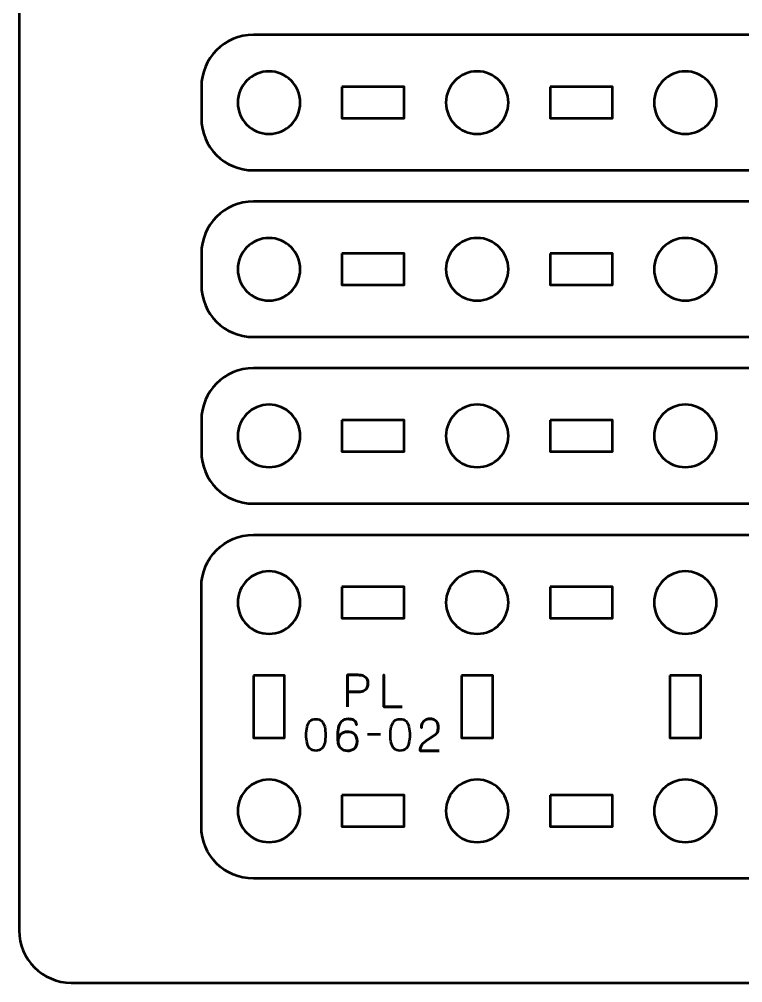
# Model space of a CAD drawing. Header units: centimetres. Extents: x -17.9 to -3.1, y -25.3 to -4.3.
# Drawn here: x -17.9 to -10.95, y -25.35 to -16.1 of the extents above; entities that cross this region are included whole.
import ezdxf

# ---------------------------------------------------------------- set-up
doc = ezdxf.new("R2010")
doc.units = ezdxf.units.CM
doc.header["$MEASUREMENT"] = 0
doc.layers.add('Layer 1', color=7, linetype='Continuous')

msp = doc.modelspace()

# ---------------------------------------------------------------- linework, layer by layer
at = {"layer": 'Layer 1', "color": 22, "lineweight": 53}
msp.add_open_spline([(-17.90003, -24.8499), (-17.90003, -24.8499), (-17.90003, -4.84994), (-17.90003, -4.84994), (-17.90003, -4.84994), (-17.90003, -4.57297), (-17.67694, -4.34998), (-17.39994, -4.34998), (-17.39994, -4.34998), (-17.39994, -4.34998), (-3.60007, -4.34998), (-3.60007, -4.34998), (-3.60007, -4.34998), (-3.32293, -4.34998), (-3.09997, -4.57297), (-3.09997, -4.84994), (-3.09997, -4.84994), (-3.09997, -4.84994), (-3.09997, -24.8499), (-3.09997, -24.8499), (-3.09997, -24.8499), (-3.09997, -25.1269), (-3.32293, -25.34999), (-3.60007, -25.34999), (-3.60007, -25.34999), (-3.60007, -25.34999), (-17.39994, -25.34999), (-17.39994, -25.34999), (-17.39994, -25.34999), (-17.67694, -25.34999), (-17.90003, -25.1269), (-17.90003, -24.8499)], degree=3, knots=[0, 0, 0, 0, 0.125, 0.125, 0.125, 0.125, 0.25, 0.25, 0.25, 0.25, 0.375, 0.375, 0.375, 0.375, 0.5, 0.5, 0.5, 0.5, 0.625, 0.625, 0.625, 0.625, 0.75, 0.75, 0.75, 0.75, 0.875, 0.875, 0.875, 0.875, 1, 1, 1, 1], dxfattribs=at)
at = {"layer": 'Layer 1', "color": 2, "lineweight": 53}
for points in [[(-15.64992, -16.24999), (-15.64992, -16.24999), (-5.34994, -16.24999), (-5.34994, -16.24999), (-5.34994, -16.24999), (-5.07294, -16.24999), (-4.84998, -16.47308), (-4.84998, -16.75008), (-4.84998, -16.75008), (-4.84998, -16.75008), (-4.84998, -17.05009), (-4.84998, -17.05009), (-4.84998, -17.05009), (-4.84998, -17.32705), (-5.07294, -17.55001), (-5.34994, -17.55001), (-5.34994, -17.55001), (-5.34994, -17.55001), (-15.64992, -17.55001), (-15.64992, -17.55001), (-15.64992, -17.55001), (-15.92692, -17.55001), (-16.15002, -17.32705), (-16.15002, -17.05009), (-16.15002, -17.05009), (-16.15002, -17.05009), (-16.15002, -16.75008), (-16.15002, -16.75008), (-16.15002, -16.75008), (-16.15002, -16.47308), (-15.92692, -16.24999), (-15.64992, -16.24999)], [(-15.64992, -17.84999), (-15.64992, -17.84999), (-5.34994, -17.84999), (-5.34994, -17.84999), (-5.34994, -17.84999), (-5.07294, -17.84999), (-4.84998, -18.07308), (-4.84998, -18.35008), (-4.84998, -18.35008), (-4.84998, -18.35008), (-4.84998, -18.65009), (-4.84998, -18.65009), (-4.84998, -18.65009), (-4.84998, -18.92705), (-5.07294, -19.15001), (-5.34994, -19.15001), (-5.34994, -19.15001), (-5.34994, -19.15001), (-15.64992, -19.15001), (-15.64992, -19.15001), (-15.64992, -19.15001), (-15.92692, -19.15001), (-16.15002, -18.92705), (-16.15002, -18.65009), (-16.15002, -18.65009), (-16.15002, -18.65009), (-16.15002, -18.35008), (-16.15002, -18.35008), (-16.15002, -18.35008), (-16.15002, -18.07308), (-15.92692, -17.84999), (-15.64992, -17.84999)], [(-15.64992, -19.44999), (-15.64992, -19.44999), (-5.34994, -19.44999), (-5.34994, -19.44999), (-5.34994, -19.44999), (-5.07294, -19.44999), (-4.84998, -19.67308), (-4.84998, -19.95008), (-4.84998, -19.95008), (-4.84998, -19.95008), (-4.84998, -20.25009), (-4.84998, -20.25009), (-4.84998, -20.25009), (-4.84998, -20.52705), (-5.07294, -20.75001), (-5.34994, -20.75001), (-5.34994, -20.75001), (-5.34994, -20.75001), (-15.64992, -20.75001), (-15.64992, -20.75001), (-15.64992, -20.75001), (-15.92692, -20.75001), (-16.15002, -20.52705), (-16.15002, -20.25009), (-16.15002, -20.25009), (-16.15002, -20.25009), (-16.15002, -19.95008), (-16.15002, -19.95008), (-16.15002, -19.95008), (-16.15002, -19.67308), (-15.92692, -19.44999), (-15.64992, -19.44999)], [(-15.64992, -24.34998), (-15.64992, -24.34998), (-5.34997, -24.34998), (-5.34997, -24.34998), (-5.34997, -24.34998), (-5.07297, -24.34998), (-4.85001, -24.12703), (-4.85001, -23.85002), (-4.85001, -23.85002), (-4.85001, -23.85002), (-4.85001, -21.5501), (-4.85001, -21.5501), (-4.85001, -21.5501), (-4.85001, -21.2731), (-5.07297, -21.05), (-5.34997, -21.05), (-5.34997, -21.05), (-5.34997, -21.05), (-15.64992, -21.05), (-15.64992, -21.05), (-15.64992, -21.05), (-15.92692, -21.05), (-16.15002, -21.2731), (-16.15002, -21.5501), (-16.15002, -21.5501), (-16.15002, -21.5501), (-16.15002, -23.85002), (-16.15002, -23.85002), (-16.15002, -23.85002), (-16.15002, -24.12703), (-15.92692, -24.34998), (-15.64992, -24.34998)]]:
    msp.add_open_spline(points, degree=3, knots=[0, 0, 0, 0, 0.125, 0.125, 0.125, 0.125, 0.25, 0.25, 0.25, 0.25, 0.375, 0.375, 0.375, 0.375, 0.5, 0.5, 0.5, 0.5, 0.625, 0.625, 0.625, 0.625, 0.75, 0.75, 0.75, 0.75, 0.875, 0.875, 0.875, 0.875, 1, 1, 1, 1], dxfattribs=at)
at = {"layer": 'Layer 1', "lineweight": 53}
for points in [[(-15.19999, -16.90001), (-15.19999, -17.06579), (-15.33422, -17.20002), (-15.49999, -17.20002), (-15.49999, -17.20002), (-15.66565, -17.20002), (-15.79999, -17.06579), (-15.79999, -16.90001), (-15.79999, -16.90001), (-15.79999, -16.73435), (-15.66565, -16.60001), (-15.49999, -16.60001), (-15.49999, -16.60001), (-15.33422, -16.60001), (-15.19999, -16.73435), (-15.19999, -16.90001)], [(-13.19991, -16.90001), (-13.19991, -17.06579), (-13.33429, -17.20002), (-13.49992, -17.20002), (-13.49992, -17.20002), (-13.66569, -17.20002), (-13.79992, -17.06579), (-13.79992, -16.90001), (-13.79992, -16.90001), (-13.79992, -16.73435), (-13.66569, -16.60001), (-13.49992, -16.60001), (-13.49992, -16.60001), (-13.33429, -16.60001), (-13.19991, -16.73435), (-13.19991, -16.90001)], [(-11.19998, -16.90001), (-11.19998, -17.06579), (-11.33432, -17.20002), (-11.49998, -17.20002), (-11.49998, -17.20002), (-11.66561, -17.20002), (-11.79999, -17.06579), (-11.79999, -16.90001), (-11.79999, -16.90001), (-11.79999, -16.73435), (-11.66561, -16.60001), (-11.49998, -16.60001), (-11.49998, -16.60001), (-11.33432, -16.60001), (-11.19998, -16.73435), (-11.19998, -16.90001)], [(-14.79997, -16.75008), (-14.79997, -16.75008), (-14.19997, -16.75008), (-14.19997, -16.75008), (-14.19997, -16.75008), (-14.19997, -16.75008), (-14.19997, -17.05009), (-14.19997, -17.05009), (-14.19997, -17.05009), (-14.19997, -17.05009), (-14.79997, -17.05009), (-14.79997, -17.05009), (-14.79997, -17.05009), (-14.79997, -17.05009), (-14.79997, -16.75008), (-14.79997, -16.75008)], [(-12.80001, -16.75008), (-12.80001, -16.75008), (-12.2, -16.75008), (-12.2, -16.75008), (-12.2, -16.75008), (-12.2, -16.75008), (-12.2, -17.05009), (-12.2, -17.05009), (-12.2, -17.05009), (-12.2, -17.05009), (-12.80001, -17.05009), (-12.80001, -17.05009), (-12.80001, -17.05009), (-12.80001, -17.05009), (-12.80001, -16.75008), (-12.80001, -16.75008)], [(-15.19999, -18.50001), (-15.19999, -18.66579), (-15.33422, -18.80002), (-15.49999, -18.80002), (-15.49999, -18.80002), (-15.66565, -18.80002), (-15.79999, -18.66579), (-15.79999, -18.50001), (-15.79999, -18.50001), (-15.79999, -18.33435), (-15.66565, -18.20001), (-15.49999, -18.20001), (-15.49999, -18.20001), (-15.33422, -18.20001), (-15.19999, -18.33435), (-15.19999, -18.50001)], [(-13.19991, -18.50001), (-13.19991, -18.66579), (-13.33429, -18.80002), (-13.49992, -18.80002), (-13.49992, -18.80002), (-13.66569, -18.80002), (-13.79992, -18.66579), (-13.79992, -18.50001), (-13.79992, -18.50001), (-13.79992, -18.33435), (-13.66569, -18.20001), (-13.49992, -18.20001), (-13.49992, -18.20001), (-13.33429, -18.20001), (-13.19991, -18.33435), (-13.19991, -18.50001)], [(-11.19998, -18.50001), (-11.19998, -18.66579), (-11.33432, -18.80002), (-11.49998, -18.80002), (-11.49998, -18.80002), (-11.66561, -18.80002), (-11.79999, -18.66579), (-11.79999, -18.50001), (-11.79999, -18.50001), (-11.79999, -18.33435), (-11.66561, -18.20001), (-11.49998, -18.20001), (-11.49998, -18.20001), (-11.33432, -18.20001), (-11.19998, -18.33435), (-11.19998, -18.50001)], [(-14.79997, -18.35008), (-14.79997, -18.35008), (-14.19997, -18.35008), (-14.19997, -18.35008), (-14.19997, -18.35008), (-14.19997, -18.35008), (-14.19997, -18.65009), (-14.19997, -18.65009), (-14.19997, -18.65009), (-14.19997, -18.65009), (-14.79997, -18.65009), (-14.79997, -18.65009), (-14.79997, -18.65009), (-14.79997, -18.65009), (-14.79997, -18.35008), (-14.79997, -18.35008)], [(-12.80001, -18.35008), (-12.80001, -18.35008), (-12.2, -18.35008), (-12.2, -18.35008), (-12.2, -18.35008), (-12.2, -18.35008), (-12.2, -18.65009), (-12.2, -18.65009), (-12.2, -18.65009), (-12.2, -18.65009), (-12.80001, -18.65009), (-12.80001, -18.65009), (-12.80001, -18.65009), (-12.80001, -18.65009), (-12.80001, -18.35008), (-12.80001, -18.35008)], [(-15.19999, -20.10001), (-15.19999, -20.26579), (-15.33422, -20.40002), (-15.49999, -20.40002), (-15.49999, -20.40002), (-15.66565, -20.40002), (-15.79999, -20.26579), (-15.79999, -20.10001), (-15.79999, -20.10001), (-15.79999, -19.93435), (-15.66565, -19.80001), (-15.49999, -19.80001), (-15.49999, -19.80001), (-15.33422, -19.80001), (-15.19999, -19.93435), (-15.19999, -20.10001)], [(-13.19991, -20.10001), (-13.19991, -20.26579), (-13.33429, -20.40002), (-13.49992, -20.40002), (-13.49992, -20.40002), (-13.66569, -20.40002), (-13.79992, -20.26579), (-13.79992, -20.10001), (-13.79992, -20.10001), (-13.79992, -19.93435), (-13.66569, -19.80001), (-13.49992, -19.80001), (-13.49992, -19.80001), (-13.33429, -19.80001), (-13.19991, -19.93435), (-13.19991, -20.10001)], [(-11.19998, -20.10001), (-11.19998, -20.26579), (-11.33432, -20.40002), (-11.49998, -20.40002), (-11.49998, -20.40002), (-11.66561, -20.40002), (-11.79999, -20.26579), (-11.79999, -20.10001), (-11.79999, -20.10001), (-11.79999, -19.93435), (-11.66561, -19.80001), (-11.49998, -19.80001), (-11.49998, -19.80001), (-11.33432, -19.80001), (-11.19998, -19.93435), (-11.19998, -20.10001)], [(-14.79997, -19.95008), (-14.79997, -19.95008), (-14.19997, -19.95008), (-14.19997, -19.95008), (-14.19997, -19.95008), (-14.19997, -19.95008), (-14.19997, -20.25009), (-14.19997, -20.25009), (-14.19997, -20.25009), (-14.19997, -20.25009), (-14.79997, -20.25009), (-14.79997, -20.25009), (-14.79997, -20.25009), (-14.79997, -20.25009), (-14.79997, -19.95008), (-14.79997, -19.95008)], [(-12.80001, -19.95008), (-12.80001, -19.95008), (-12.2, -19.95008), (-12.2, -19.95008), (-12.2, -19.95008), (-12.2, -19.95008), (-12.2, -20.25009), (-12.2, -20.25009), (-12.2, -20.25009), (-12.2, -20.25009), (-12.80001, -20.25009), (-12.80001, -20.25009), (-12.80001, -20.25009), (-12.80001, -20.25009), (-12.80001, -19.95008), (-12.80001, -19.95008)], [(-15.19999, -21.70003), (-15.19999, -21.8658), (-15.33422, -22.00003), (-15.49999, -22.00003), (-15.49999, -22.00003), (-15.66565, -22.00003), (-15.79999, -21.8658), (-15.79999, -21.70003), (-15.79999, -21.70003), (-15.79999, -21.53437), (-15.66565, -21.40003), (-15.49999, -21.40003), (-15.49999, -21.40003), (-15.33422, -21.40003), (-15.19999, -21.53437), (-15.19999, -21.70003)], [(-13.19992, -21.70003), (-13.19992, -21.8658), (-13.3343, -22.00003), (-13.49993, -22.00003), (-13.49993, -22.00003), (-13.6657, -22.00003), (-13.79993, -21.8658), (-13.79993, -21.70003), (-13.79993, -21.70003), (-13.79993, -21.53437), (-13.6657, -21.40003), (-13.49993, -21.40003), (-13.49993, -21.40003), (-13.3343, -21.40003), (-13.19992, -21.53437), (-13.19992, -21.70003)], [(-11.2, -21.70003), (-11.2, -21.8658), (-11.33433, -22.00003), (-11.49999, -22.00003), (-11.49999, -22.00003), (-11.66562, -22.00003), (-11.8, -21.8658), (-11.8, -21.70003), (-11.8, -21.70003), (-11.8, -21.53437), (-11.66562, -21.40003), (-11.49999, -21.40003), (-11.49999, -21.40003), (-11.33433, -21.40003), (-11.2, -21.53437), (-11.2, -21.70003)], [(-14.79997, -21.5501), (-14.79997, -21.5501), (-14.19998, -21.5501), (-14.19998, -21.5501), (-14.19998, -21.5501), (-14.19998, -21.5501), (-14.19998, -21.8501), (-14.19998, -21.8501), (-14.19998, -21.8501), (-14.19998, -21.8501), (-14.79997, -21.8501), (-14.79997, -21.8501), (-14.79997, -21.8501), (-14.79997, -21.8501), (-14.79997, -21.5501), (-14.79997, -21.5501)], [(-12.80002, -21.5501), (-12.80002, -21.5501), (-12.20001, -21.5501), (-12.20001, -21.5501), (-12.20001, -21.5501), (-12.20001, -21.5501), (-12.20001, -21.8501), (-12.20001, -21.8501), (-12.20001, -21.8501), (-12.20001, -21.8501), (-12.80002, -21.8501), (-12.80002, -21.8501), (-12.80002, -21.8501), (-12.80002, -21.8501), (-12.80002, -21.5501), (-12.80002, -21.5501)], [(-15.64992, -22.40005), (-15.64992, -22.40005), (-15.34992, -22.40005), (-15.34992, -22.40005), (-15.34992, -22.40005), (-15.34992, -22.40005), (-15.34992, -23.00004), (-15.34992, -23.00004), (-15.34992, -23.00004), (-15.34992, -23.00004), (-15.64992, -23.00004), (-15.64992, -23.00004), (-15.64992, -23.00004), (-15.64992, -23.00004), (-15.64992, -22.40005), (-15.64992, -22.40005)], [(-13.65, -22.40005), (-13.65, -22.40005), (-13.35, -22.40005), (-13.35, -22.40005), (-13.35, -22.40005), (-13.35, -22.40005), (-13.35, -23.00004), (-13.35, -23.00004), (-13.35, -23.00004), (-13.35, -23.00004), (-13.65, -23.00004), (-13.65, -23.00004), (-13.65, -23.00004), (-13.65, -23.00004), (-13.65, -22.40005), (-13.65, -22.40005)], [(-11.65007, -22.40005), (-11.65007, -22.40005), (-11.35006, -22.40005), (-11.35006, -22.40005), (-11.35006, -22.40005), (-11.35006, -22.40005), (-11.35006, -23.00004), (-11.35006, -23.00004), (-11.35006, -23.00004), (-11.35006, -23.00004), (-11.65007, -23.00004), (-11.65007, -23.00004), (-11.65007, -23.00004), (-11.65007, -23.00004), (-11.65007, -22.40005), (-11.65007, -22.40005)], [(-15.19999, -23.70009), (-15.19999, -23.86572), (-15.33422, -24.0001), (-15.49999, -24.0001), (-15.49999, -24.0001), (-15.66565, -24.0001), (-15.79999, -23.86572), (-15.79999, -23.70009), (-15.79999, -23.70009), (-15.79999, -23.53432), (-15.66565, -23.40009), (-15.49999, -23.40009), (-15.49999, -23.40009), (-15.33422, -23.40009), (-15.19999, -23.53432), (-15.19999, -23.70009)], [(-13.19992, -23.70009), (-13.19992, -23.86572), (-13.3343, -24.0001), (-13.49993, -24.0001), (-13.49993, -24.0001), (-13.6657, -24.0001), (-13.79993, -23.86572), (-13.79993, -23.70009), (-13.79993, -23.70009), (-13.79993, -23.53432), (-13.6657, -23.40009), (-13.49993, -23.40009), (-13.49993, -23.40009), (-13.3343, -23.40009), (-13.19992, -23.53432), (-13.19992, -23.70009)], [(-11.2, -23.70009), (-11.2, -23.86572), (-11.33433, -24.0001), (-11.49999, -24.0001), (-11.49999, -24.0001), (-11.66562, -24.0001), (-11.8, -23.86572), (-11.8, -23.70009), (-11.8, -23.70009), (-11.8, -23.53432), (-11.66562, -23.40009), (-11.49999, -23.40009), (-11.49999, -23.40009), (-11.33433, -23.40009), (-11.2, -23.53432), (-11.2, -23.70009)], [(-14.79997, -23.55002), (-14.79997, -23.55002), (-14.19998, -23.55002), (-14.19998, -23.55002), (-14.19998, -23.55002), (-14.19998, -23.55002), (-14.19998, -23.85002), (-14.19998, -23.85002), (-14.19998, -23.85002), (-14.19998, -23.85002), (-14.79997, -23.85002), (-14.79997, -23.85002), (-14.79997, -23.85002), (-14.79997, -23.85002), (-14.79997, -23.55002), (-14.79997, -23.55002)], [(-12.80002, -23.55002), (-12.80002, -23.55002), (-12.20001, -23.55002), (-12.20001, -23.55002), (-12.20001, -23.55002), (-12.20001, -23.55002), (-12.20001, -23.85002), (-12.20001, -23.85002), (-12.20001, -23.85002), (-12.20001, -23.85002), (-12.80002, -23.85002), (-12.80002, -23.85002), (-12.80002, -23.85002), (-12.80002, -23.85002), (-12.80002, -23.55002), (-12.80002, -23.55002)]]:
    msp.add_open_spline(points, degree=3, knots=[0, 0, 0, 0, 0.25, 0.25, 0.25, 0.25, 0.5, 0.5, 0.5, 0.5, 0.75, 0.75, 0.75, 0.75, 1, 1, 1, 1], dxfattribs=at)
at = {"layer": 'Layer 1', "color": 40, "lineweight": 53}
for points, knots in [([(-14.74455, -22.70004), (-14.74455, -22.70004), (-14.74455, -22.39483), (-14.74455, -22.39483), (-14.74455, -22.39483), (-14.74455, -22.39483), (-14.64726, -22.39483), (-14.64726, -22.39483), (-14.64726, -22.39483), (-14.62164, -22.39511), (-14.60164, -22.39881), (-14.58746, -22.40597), (-14.58746, -22.40597), (-14.57356, -22.41328), (-14.56375, -22.4228), (-14.55811, -22.43465), (-14.55811, -22.43465), (-14.55261, -22.44651), (-14.54957, -22.45931), (-14.54901, -22.47311), (-14.54901, -22.47311), (-14.54834, -22.48715), (-14.55066, -22.50052), (-14.55617, -22.51318), (-14.55617, -22.51318), (-14.56171, -22.52588), (-14.5712, -22.53636), (-14.58443, -22.54447), (-14.58443, -22.54447), (-14.59794, -22.55262), (-14.61614, -22.55675), (-14.63928, -22.55703), (-14.63928, -22.55703), (-14.63928, -22.55703), (-14.74455, -22.55703), (-14.74455, -22.55703), (-14.74455, -22.55703), (-14.74455, -22.55703), (-14.63928, -22.55703), (-14.63928, -22.55703), (-14.63928, -22.55703), (-14.61653, -22.55675), (-14.5985, -22.55262), (-14.58499, -22.54447), (-14.58499, -22.54447), (-14.57162, -22.53636), (-14.5621, -22.52588), (-14.55645, -22.51318), (-14.55645, -22.51318), (-14.55095, -22.50052), (-14.54848, -22.48715), (-14.54901, -22.47311), (-14.54901, -22.47311), (-14.54957, -22.45931), (-14.55261, -22.44651), (-14.55825, -22.43465), (-14.55825, -22.43465), (-14.56404, -22.4228), (-14.57395, -22.41328), (-14.58788, -22.40597), (-14.58788, -22.40597), (-14.60206, -22.39881), (-14.62193, -22.39511), (-14.64726, -22.39483), (-14.64726, -22.39483), (-14.64726, -22.39483), (-14.74455, -22.39483), (-14.74455, -22.39483), (-14.74455, -22.39483), (-14.74455, -22.39483), (-14.74455, -22.70004), (-14.74455, -22.70004)], [0, 0, 0, 0, 0.0555556, 0.0555556, 0.0555556, 0.0555556, 0.1111111, 0.1111111, 0.1111111, 0.1111111, 0.1666667, 0.1666667, 0.1666667, 0.1666667, 0.2222222, 0.2222222, 0.2222222, 0.2222222, 0.2777778, 0.2777778, 0.2777778, 0.2777778, 0.3333333, 0.3333333, 0.3333333, 0.3333333, 0.3888889, 0.3888889, 0.3888889, 0.3888889, 0.4444444, 0.4444444, 0.4444444, 0.4444444, 0.5, 0.5, 0.5, 0.5, 0.5555556, 0.5555556, 0.5555556, 0.5555556, 0.6111111, 0.6111111, 0.6111111, 0.6111111, 0.6666667, 0.6666667, 0.6666667, 0.6666667, 0.7222222, 0.7222222, 0.7222222, 0.7222222, 0.7777778, 0.7777778, 0.7777778, 0.7777778, 0.8333333, 0.8333333, 0.8333333, 0.8333333, 0.8888889, 0.8888889, 0.8888889, 0.8888889, 0.9444444, 0.9444444, 0.9444444, 0.9444444, 1, 1, 1, 1]), ([(-14.21995, -22.70004), (-14.21995, -22.70004), (-14.39813, -22.70004), (-14.39813, -22.70004), (-14.39813, -22.70004), (-14.39813, -22.70004), (-14.39813, -22.39483), (-14.39813, -22.39483), (-14.39813, -22.39483), (-14.39813, -22.39483), (-14.39813, -22.70004), (-14.39813, -22.70004), (-14.39813, -22.70004), (-14.39813, -22.70004), (-14.21995, -22.70004), (-14.21995, -22.70004)], [0, 0, 0, 0, 0.25, 0.25, 0.25, 0.25, 0.5, 0.5, 0.5, 0.5, 0.75, 0.75, 0.75, 0.75, 1, 1, 1, 1]), ([(-15.04995, -23.12337), (-15.0254, -23.12313), (-15.00638, -23.11621), (-14.99287, -23.1027), (-14.99287, -23.1027), (-14.9795, -23.08922), (-14.97015, -23.07102), (-14.9649, -23.04802), (-14.9649, -23.04802), (-14.95982, -23.02512), (-14.95735, -22.99951), (-14.95759, -22.97097), (-14.95759, -22.97097), (-14.95735, -22.94286), (-14.95982, -22.91724), (-14.9649, -22.89421), (-14.9649, -22.89421), (-14.97015, -22.87149), (-14.9795, -22.85329), (-14.99287, -22.83949), (-14.99287, -22.83949), (-15.00638, -22.82602), (-15.0254, -22.81896), (-15.04995, -22.81857), (-15.04995, -22.81857), (-15.07461, -22.81896), (-15.09363, -22.82602), (-15.107, -22.83949), (-15.107, -22.83949), (-15.12051, -22.85329), (-15.12971, -22.87149), (-15.13483, -22.89421), (-15.13483, -22.89421), (-15.14005, -22.91724), (-15.14256, -22.94286), (-15.14213, -22.97097), (-15.14213, -22.97097), (-15.14256, -22.99951), (-15.14005, -23.02512), (-15.13483, -23.04802), (-15.13483, -23.04802), (-15.12971, -23.07102), (-15.12051, -23.08922), (-15.107, -23.1027), (-15.107, -23.1027), (-15.09363, -23.11621), (-15.07461, -23.12313), (-15.04995, -23.12337)], [0, 0, 0, 0, 0.0833333, 0.0833333, 0.0833333, 0.0833333, 0.1666667, 0.1666667, 0.1666667, 0.1666667, 0.25, 0.25, 0.25, 0.25, 0.3333333, 0.3333333, 0.3333333, 0.3333333, 0.4166667, 0.4166667, 0.4166667, 0.4166667, 0.5, 0.5, 0.5, 0.5, 0.5833333, 0.5833333, 0.5833333, 0.5833333, 0.6666667, 0.6666667, 0.6666667, 0.6666667, 0.75, 0.75, 0.75, 0.75, 0.8333333, 0.8333333, 0.8333333, 0.8333333, 0.9166667, 0.9166667, 0.9166667, 0.9166667, 1, 1, 1, 1]), ([(-15.04995, -23.12337), (-15.0254, -23.12313), (-15.00638, -23.11621), (-14.99287, -23.1027), (-14.99287, -23.1027), (-14.9795, -23.08922), (-14.97015, -23.07102), (-14.9649, -23.04802), (-14.9649, -23.04802), (-14.95982, -23.02512), (-14.95735, -22.99951), (-14.95759, -22.97097), (-14.95759, -22.97097), (-14.95735, -22.94286), (-14.95982, -22.91724), (-14.9649, -22.89421), (-14.9649, -22.89421), (-14.97015, -22.87149), (-14.9795, -22.85329), (-14.99287, -22.83949), (-14.99287, -22.83949), (-15.00638, -22.82602), (-15.0254, -22.81896), (-15.04995, -22.81857), (-15.04995, -22.81857), (-15.07461, -22.81896), (-15.09363, -22.82602), (-15.107, -22.83949), (-15.107, -22.83949), (-15.12051, -22.85329), (-15.12971, -22.87149), (-15.13483, -22.89421), (-15.13483, -22.89421), (-15.14005, -22.91724), (-15.14256, -22.94286), (-15.14213, -22.97097), (-15.14213, -22.97097), (-15.14256, -22.99951), (-15.14005, -23.02512), (-15.13483, -23.04802), (-15.13483, -23.04802), (-15.12971, -23.07102), (-15.12051, -23.08922), (-15.107, -23.1027), (-15.107, -23.1027), (-15.09363, -23.11621), (-15.07461, -23.12313), (-15.04995, -23.12337)], [0, 0, 0, 0, 0.0833333, 0.0833333, 0.0833333, 0.0833333, 0.1666667, 0.1666667, 0.1666667, 0.1666667, 0.25, 0.25, 0.25, 0.25, 0.3333333, 0.3333333, 0.3333333, 0.3333333, 0.4166667, 0.4166667, 0.4166667, 0.4166667, 0.5, 0.5, 0.5, 0.5, 0.5833333, 0.5833333, 0.5833333, 0.5833333, 0.6666667, 0.6666667, 0.6666667, 0.6666667, 0.75, 0.75, 0.75, 0.75, 0.8333333, 0.8333333, 0.8333333, 0.8333333, 0.9166667, 0.9166667, 0.9166667, 0.9166667, 1, 1, 1, 1]), ([(-14.83701, -23.03147), (-14.83663, -23.00378), (-14.82805, -22.98159), (-14.8114, -22.96505), (-14.8114, -22.96505), (-14.79486, -22.9485), (-14.77351, -22.9401), (-14.7473, -22.93968), (-14.7473, -22.93968), (-14.72113, -22.93929), (-14.69908, -22.94603), (-14.68144, -22.96007), (-14.68144, -22.96007), (-14.66394, -22.97415), (-14.65484, -22.998), (-14.65417, -23.03147), (-14.65417, -23.03147), (-14.65484, -23.06524), (-14.66394, -23.08908), (-14.68144, -23.10312), (-14.68144, -23.10312), (-14.69908, -23.11706), (-14.72113, -23.1238), (-14.7473, -23.12337), (-14.7473, -23.12337), (-14.77351, -23.12313), (-14.79458, -23.11469), (-14.8107, -23.09815), (-14.8107, -23.09815), (-14.8271, -23.08164), (-14.83592, -23.05945), (-14.83701, -23.03147), (-14.83701, -23.03147), (-14.838, -23.01715), (-14.83853, -22.99824), (-14.83896, -22.97482), (-14.83896, -22.97482), (-14.83952, -22.95153), (-14.83744, -22.92783), (-14.83275, -22.90387), (-14.83275, -22.90387), (-14.8282, -22.87989), (-14.81871, -22.85964), (-14.8041, -22.84309), (-14.8041, -22.84309), (-14.78964, -22.82655), (-14.76773, -22.81801), (-14.73834, -22.81734), (-14.73834, -22.81734), (-14.71728, -22.81773), (-14.70102, -22.82104), (-14.68973, -22.82725), (-14.68973, -22.82725), (-14.67841, -22.83357), (-14.67072, -22.84101), (-14.66631, -22.84958), (-14.66631, -22.84958), (-14.662, -22.85826), (-14.65953, -22.86623), (-14.65886, -22.87368), (-14.65886, -22.87368), (-14.65953, -22.86623), (-14.662, -22.85826), (-14.66631, -22.84958), (-14.66631, -22.84958), (-14.67072, -22.84101), (-14.67841, -22.83357), (-14.68973, -22.82725), (-14.68973, -22.82725), (-14.70102, -22.82104), (-14.71728, -22.81773), (-14.73834, -22.81734), (-14.73834, -22.81734), (-14.76773, -22.81801), (-14.78964, -22.82655), (-14.8041, -22.84309), (-14.8041, -22.84309), (-14.81871, -22.85964), (-14.8282, -22.87989), (-14.83275, -22.90387), (-14.83275, -22.90387), (-14.83744, -22.92783), (-14.83952, -22.95153), (-14.83896, -22.97482), (-14.83896, -22.97482), (-14.83853, -22.99824), (-14.838, -23.01715), (-14.83701, -23.03147), (-14.83701, -23.03147), (-14.83592, -23.05945), (-14.8271, -23.08164), (-14.8107, -23.09815), (-14.8107, -23.09815), (-14.79458, -23.11469), (-14.77351, -23.12313), (-14.7473, -23.12337), (-14.7473, -23.12337), (-14.72113, -23.1238), (-14.69908, -23.11706), (-14.68144, -23.10312), (-14.68144, -23.10312), (-14.66394, -23.08908), (-14.65484, -23.06524), (-14.65417, -23.03147), (-14.65417, -23.03147), (-14.65484, -22.998), (-14.66394, -22.97415), (-14.68144, -22.96007), (-14.68144, -22.96007), (-14.69908, -22.94603), (-14.72113, -22.93929), (-14.7473, -22.93968), (-14.7473, -22.93968), (-14.77351, -22.9401), (-14.79486, -22.9485), (-14.8114, -22.96505), (-14.8114, -22.96505), (-14.82805, -22.98159), (-14.83663, -23.00378), (-14.83701, -23.03147)], [0, 0, 0, 0, 0.0333333, 0.0333333, 0.0333333, 0.0333333, 0.0666667, 0.0666667, 0.0666667, 0.0666667, 0.1, 0.1, 0.1, 0.1, 0.1333333, 0.1333333, 0.1333333, 0.1333333, 0.1666667, 0.1666667, 0.1666667, 0.1666667, 0.2, 0.2, 0.2, 0.2, 0.2333333, 0.2333333, 0.2333333, 0.2333333, 0.2666667, 0.2666667, 0.2666667, 0.2666667, 0.3, 0.3, 0.3, 0.3, 0.3333333, 0.3333333, 0.3333333, 0.3333333, 0.3666667, 0.3666667, 0.3666667, 0.3666667, 0.4, 0.4, 0.4, 0.4, 0.4333333, 0.4333333, 0.4333333, 0.4333333, 0.4666667, 0.4666667, 0.4666667, 0.4666667, 0.5, 0.5, 0.5, 0.5, 0.5333333, 0.5333333, 0.5333333, 0.5333333, 0.5666667, 0.5666667, 0.5666667, 0.5666667, 0.6, 0.6, 0.6, 0.6, 0.6333333, 0.6333333, 0.6333333, 0.6333333, 0.6666667, 0.6666667, 0.6666667, 0.6666667, 0.7, 0.7, 0.7, 0.7, 0.7333333, 0.7333333, 0.7333333, 0.7333333, 0.7666667, 0.7666667, 0.7666667, 0.7666667, 0.8, 0.8, 0.8, 0.8, 0.8333333, 0.8333333, 0.8333333, 0.8333333, 0.8666667, 0.8666667, 0.8666667, 0.8666667, 0.9, 0.9, 0.9, 0.9, 0.9333333, 0.9333333, 0.9333333, 0.9333333, 0.9666667, 0.9666667, 0.9666667, 0.9666667, 1, 1, 1, 1]), ([(-14.24048, -23.12337), (-14.21596, -23.12313), (-14.19694, -23.11621), (-14.18343, -23.1027), (-14.18343, -23.1027), (-14.17006, -23.08922), (-14.16068, -23.07102), (-14.15546, -23.04802), (-14.15546, -23.04802), (-14.15038, -23.02512), (-14.14787, -22.99951), (-14.14816, -22.97097), (-14.14816, -22.97097), (-14.14787, -22.94286), (-14.15038, -22.91724), (-14.15546, -22.89421), (-14.15546, -22.89421), (-14.16068, -22.87149), (-14.17006, -22.85329), (-14.18343, -22.83949), (-14.18343, -22.83949), (-14.19694, -22.82602), (-14.21596, -22.81896), (-14.24048, -22.81857), (-14.24048, -22.81857), (-14.26514, -22.81896), (-14.28415, -22.82602), (-14.29752, -22.83949), (-14.29752, -22.83949), (-14.31103, -22.85329), (-14.32028, -22.87149), (-14.32536, -22.89421), (-14.32536, -22.89421), (-14.33061, -22.91724), (-14.33308, -22.94286), (-14.33266, -22.97097), (-14.33266, -22.97097), (-14.33308, -22.99951), (-14.33061, -23.02512), (-14.32536, -23.04802), (-14.32536, -23.04802), (-14.32028, -23.07102), (-14.31103, -23.08922), (-14.29752, -23.1027), (-14.29752, -23.1027), (-14.28415, -23.11621), (-14.26514, -23.12313), (-14.24048, -23.12337)], [0, 0, 0, 0, 0.0833333, 0.0833333, 0.0833333, 0.0833333, 0.1666667, 0.1666667, 0.1666667, 0.1666667, 0.25, 0.25, 0.25, 0.25, 0.3333333, 0.3333333, 0.3333333, 0.3333333, 0.4166667, 0.4166667, 0.4166667, 0.4166667, 0.5, 0.5, 0.5, 0.5, 0.5833333, 0.5833333, 0.5833333, 0.5833333, 0.6666667, 0.6666667, 0.6666667, 0.6666667, 0.75, 0.75, 0.75, 0.75, 0.8333333, 0.8333333, 0.8333333, 0.8333333, 0.9166667, 0.9166667, 0.9166667, 0.9166667, 1, 1, 1, 1]), ([(-14.24048, -23.12337), (-14.21596, -23.12313), (-14.19694, -23.11621), (-14.18343, -23.1027), (-14.18343, -23.1027), (-14.17006, -23.08922), (-14.16068, -23.07102), (-14.15546, -23.04802), (-14.15546, -23.04802), (-14.15038, -23.02512), (-14.14787, -22.99951), (-14.14816, -22.97097), (-14.14816, -22.97097), (-14.14787, -22.94286), (-14.15038, -22.91724), (-14.15546, -22.89421), (-14.15546, -22.89421), (-14.16068, -22.87149), (-14.17006, -22.85329), (-14.18343, -22.83949), (-14.18343, -22.83949), (-14.19694, -22.82602), (-14.21596, -22.81896), (-14.24048, -22.81857), (-14.24048, -22.81857), (-14.26514, -22.81896), (-14.28415, -22.82602), (-14.29752, -22.83949), (-14.29752, -22.83949), (-14.31103, -22.85329), (-14.32028, -22.87149), (-14.32536, -22.89421), (-14.32536, -22.89421), (-14.33061, -22.91724), (-14.33308, -22.94286), (-14.33266, -22.97097), (-14.33266, -22.97097), (-14.33308, -22.99951), (-14.33061, -23.02512), (-14.32536, -23.04802), (-14.32536, -23.04802), (-14.32028, -23.07102), (-14.31103, -23.08922), (-14.29752, -23.1027), (-14.29752, -23.1027), (-14.28415, -23.11621), (-14.26514, -23.12313), (-14.24048, -23.12337)], [0, 0, 0, 0, 0.0833333, 0.0833333, 0.0833333, 0.0833333, 0.1666667, 0.1666667, 0.1666667, 0.1666667, 0.25, 0.25, 0.25, 0.25, 0.3333333, 0.3333333, 0.3333333, 0.3333333, 0.4166667, 0.4166667, 0.4166667, 0.4166667, 0.5, 0.5, 0.5, 0.5, 0.5833333, 0.5833333, 0.5833333, 0.5833333, 0.6666667, 0.6666667, 0.6666667, 0.6666667, 0.75, 0.75, 0.75, 0.75, 0.8333333, 0.8333333, 0.8333333, 0.8333333, 0.9166667, 0.9166667, 0.9166667, 0.9166667, 1, 1, 1, 1]), ([(-13.86579, -23.12337), (-13.86579, -23.12337), (-14.04744, -23.12337), (-14.04744, -23.12337), (-14.04744, -23.12337), (-14.04687, -23.10312), (-14.04313, -23.08672), (-14.0364, -23.07391), (-14.0364, -23.07391), (-14.0298, -23.06125), (-14.02123, -23.05063), (-14.01075, -23.04209), (-14.01075, -23.04209), (-14.00045, -23.0338), (-13.98912, -23.02569), (-13.97674, -23.01796), (-13.97674, -23.01796), (-13.97674, -23.01796), (-13.90439, -22.96974), (-13.90439, -22.96974), (-13.90439, -22.96974), (-13.89006, -22.95926), (-13.88139, -22.94698), (-13.87835, -22.93323), (-13.87835, -22.93323), (-13.87546, -22.91943), (-13.87419, -22.90539), (-13.87475, -22.89089), (-13.87475, -22.89089), (-13.87461, -22.88112), (-13.87698, -22.87036), (-13.88163, -22.85865), (-13.88163, -22.85865), (-13.88647, -22.84722), (-13.89447, -22.83731), (-13.90576, -22.82877), (-13.90576, -22.82877), (-13.91719, -22.82048), (-13.93278, -22.81607), (-13.95261, -22.81568), (-13.95261, -22.81568), (-13.97272, -22.81607), (-13.98898, -22.82048), (-14.00112, -22.82891), (-14.00112, -22.82891), (-14.01339, -22.83745), (-14.02221, -22.84831), (-14.02758, -22.86144), (-14.02758, -22.86144), (-14.03308, -22.87477), (-14.03573, -22.88856), (-14.03558, -22.90275), (-14.03558, -22.90275), (-14.03573, -22.88856), (-14.03308, -22.87477), (-14.02758, -22.86144), (-14.02758, -22.86144), (-14.02221, -22.84831), (-14.01339, -22.83745), (-14.00112, -22.82891), (-14.00112, -22.82891), (-13.98898, -22.82048), (-13.97272, -22.81607), (-13.95261, -22.81568), (-13.95261, -22.81568), (-13.93278, -22.81607), (-13.91719, -22.82048), (-13.90576, -22.82877), (-13.90576, -22.82877), (-13.89447, -22.83731), (-13.88647, -22.84722), (-13.88163, -22.85865), (-13.88163, -22.85865), (-13.87698, -22.87036), (-13.87461, -22.88112), (-13.87475, -22.89089), (-13.87475, -22.89089), (-13.87419, -22.90539), (-13.87546, -22.91943), (-13.87835, -22.93323), (-13.87835, -22.93323), (-13.88139, -22.94698), (-13.89006, -22.95926), (-13.90439, -22.96974), (-13.90439, -22.96974), (-13.90439, -22.96974), (-13.97674, -23.01796), (-13.97674, -23.01796), (-13.97674, -23.01796), (-13.98912, -23.02569), (-14.00045, -23.0338), (-14.01075, -23.04209), (-14.01075, -23.04209), (-14.02123, -23.05063), (-14.0298, -23.06125), (-14.0364, -23.07391), (-14.0364, -23.07391), (-14.04313, -23.08672), (-14.04687, -23.10312), (-14.04744, -23.12337), (-14.04744, -23.12337), (-14.04744, -23.12337), (-13.86579, -23.12337), (-13.86579, -23.12337)], [0, 0, 0, 0, 0.0384615, 0.0384615, 0.0384615, 0.0384615, 0.0769231, 0.0769231, 0.0769231, 0.0769231, 0.1153846, 0.1153846, 0.1153846, 0.1153846, 0.1538462, 0.1538462, 0.1538462, 0.1538462, 0.1923077, 0.1923077, 0.1923077, 0.1923077, 0.2307692, 0.2307692, 0.2307692, 0.2307692, 0.2692308, 0.2692308, 0.2692308, 0.2692308, 0.3076923, 0.3076923, 0.3076923, 0.3076923, 0.3461538, 0.3461538, 0.3461538, 0.3461538, 0.3846154, 0.3846154, 0.3846154, 0.3846154, 0.4230769, 0.4230769, 0.4230769, 0.4230769, 0.4615385, 0.4615385, 0.4615385, 0.4615385, 0.5, 0.5, 0.5, 0.5, 0.5384615, 0.5384615, 0.5384615, 0.5384615, 0.5769231, 0.5769231, 0.5769231, 0.5769231, 0.6153846, 0.6153846, 0.6153846, 0.6153846, 0.6538462, 0.6538462, 0.6538462, 0.6538462, 0.6923077, 0.6923077, 0.6923077, 0.6923077, 0.7307692, 0.7307692, 0.7307692, 0.7307692, 0.7692308, 0.7692308, 0.7692308, 0.7692308, 0.8076923, 0.8076923, 0.8076923, 0.8076923, 0.8461538, 0.8461538, 0.8461538, 0.8461538, 0.8846154, 0.8846154, 0.8846154, 0.8846154, 0.9230769, 0.9230769, 0.9230769, 0.9230769, 0.9615385, 0.9615385, 0.9615385, 0.9615385, 1, 1, 1, 1])]:
    msp.add_open_spline(points, degree=3, knots=knots, dxfattribs=at)
msp.add_open_spline([(-14.55261, -22.96381), (-14.55261, -22.96381), (-14.42943, -22.96381), (-14.42943, -22.96381)], degree=3, dxfattribs=at)

doc.saveas('drawing.dxf')
